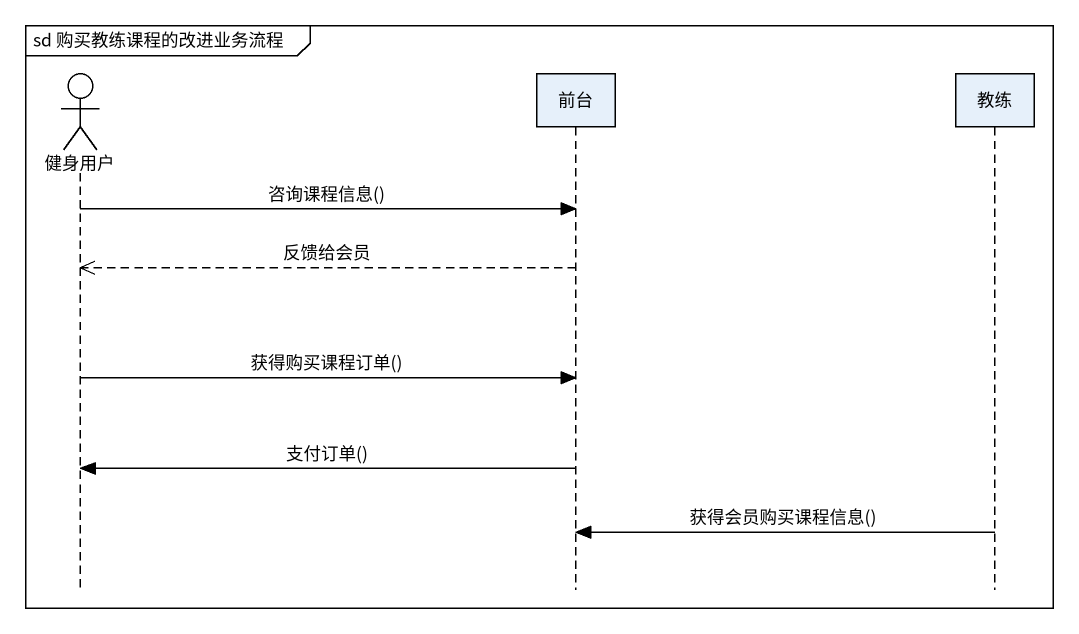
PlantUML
@startuml
mainframe sd 购买教练课程的改进业务流程
hide footbox
actor 健身用户
participant 前台
participant 教练

健身用户 -> 前台 : 咨询课程信息()
前台 -->> 健身用户 : 反馈给会员
健身用户 -> 前台 : 获得购买课程订单()
前台 -> 健身用户 : 支付订单()
教练 -> 前台 : 获得会员购买课程信息()
@enduml
